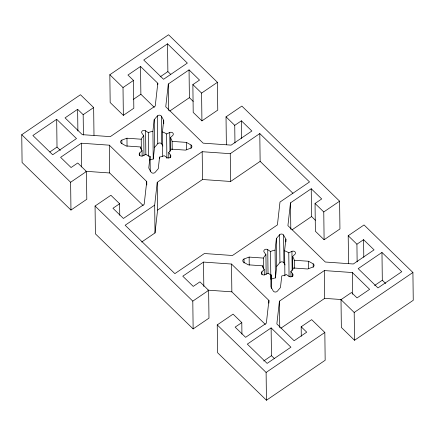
<?xml version="1.0" encoding="UTF-8"?>
<svg xmlns="http://www.w3.org/2000/svg" width="435" height="435" viewBox="0 0 435 435"><rect width="100%" height="100%" fill="white"/><g stroke="black" fill="none" stroke-linecap="round" stroke-linejoin="round"><path stroke-width="0.65" d="M265.916 254.665A16.236 13.202 -0.7 0 0 263.403 258.08L249.135 257.08L244.013 258.988A2.387 1.941 -0.7 0 0 243.649 262.223L248.265 264.817L262.533 265.818A16.236 13.202 -0.7 0 0 264.246 269.531L261.913 271.788A2.387 1.941 -0.7 0 0 261.903 274.284A2.387 1.941 -0.7 0 0 264.92 274.713L268.063 273.245A16.236 13.202 -0.7 0 0 271.135 274.866L270.945 286.877L273.267 291.037A2.387 1.941 -0.7 0 0 277.242 291.314L280.455 287.546L281.76 275.942A16.236 13.202 -0.7 0 0 286.333 274.528L289.101 276.415A2.387 1.941 -0.7 0 0 292.162 276.41A2.387 1.941 -0.7 0 0 292.712 273.952L290.923 271.407A16.236 13.202 -0.7 0 0 293.435 267.993L307.703 268.993L312.825 267.085A2.387 1.941 -0.7 0 0 313.189 263.849L308.573 261.256L294.305 260.255A16.236 13.202 -0.7 0 0 292.592 256.541L294.925 254.285A2.387 1.941 -0.7 0 0 294.935 251.789A2.387 1.941 -0.7 0 0 291.918 251.359L288.775 252.827A16.236 13.202 -0.7 0 0 284.588 250.799L285.893 239.196L283.576 235.036A2.387 1.941 -0.7 0 0 279.596 234.759L276.383 238.527L275.078 250.13L275.42 277.927A16.236 13.202 -0.7 0 0 270.847 279.335L270.505 251.544L267.742 249.657A2.387 1.941 -0.7 0 0 264.676 249.663A2.387 1.941 -0.7 0 0 264.127 252.121L265.916 254.665L266.16 274.327M93.993 135.35L93.65 107.554L80.47 94.732L21.75 134.714L22.087 162.511L70.959 210.056L86.799 199.273L86.456 171.477L77.74 162.994L71.074 167.529L60.601 157.339L81.345 143.213L109.337 145.181L146.736 181.569L144.175 204.341L123.431 218.462L112.953 208.273L119.614 203.738L110.892 195.25L95.058 206.032L95.395 233.829L193.14 328.92L208.974 318.137L208.637 290.346L199.915 281.858L193.254 286.399L182.776 276.203L203.52 262.077L231.512 264.045L268.917 300.433L268.95 303.146M234.96 142.968L234.742 125.345L241.403 120.81L251.881 131L231.137 145.127L203.145 143.158L165.746 106.771L168.307 83.998L189.051 69.877L199.529 80.067L192.868 84.602L193.205 112.399L201.927 120.881L217.766 110.098L217.424 82.307L168.552 34.756L109.832 74.738L110.169 102.535L123.35 115.357L133.828 108.223L133.491 80.431L127.944 75.037L140.532 66.463L157.802 83.259L155.235 106.031L110.3 136.633L82.307 134.665L65.043 117.869L77.631 109.294L83.172 114.688L83.422 135.024M152.902 131.267A16.236 13.202 -0.7 0 0 148.324 132.675L145.562 130.794A2.387 1.941 -0.7 0 0 142.495 130.799A2.387 1.941 -0.7 0 0 141.951 133.251L143.74 135.802A16.236 13.202 -0.7 0 0 141.223 139.216L126.96 138.21L121.833 140.119A2.387 1.941 -0.7 0 0 121.468 143.354L126.09 145.948L140.353 146.954A16.236 13.202 -0.7 0 0 142.066 150.662L139.733 152.919A2.387 1.941 -0.7 0 0 139.727 155.415A2.387 1.941 -0.7 0 0 142.745 155.85L145.883 154.376A16.236 13.202 -0.7 0 0 150.07 156.404L148.765 168.013L151.086 172.168A2.387 1.941 -0.7 0 0 155.061 172.45L158.275 168.677L159.58 157.073A16.236 13.202 -0.7 0 0 164.153 155.665L166.92 157.546A2.387 1.941 -0.7 0 0 169.987 157.541A2.387 1.941 -0.7 0 0 170.531 155.088L168.742 152.538A16.236 13.202 -0.7 0 0 171.259 149.123L185.522 150.129L190.65 148.221A2.387 1.941 -0.7 0 0 191.014 144.985L186.392 142.392L172.129 141.386A16.236 13.202 -0.7 0 0 170.417 137.677L172.744 135.415A2.387 1.941 -0.7 0 0 172.755 132.925A2.387 1.941 -0.7 0 0 169.737 132.49L166.6 133.958A16.236 13.202 -0.7 0 0 162.413 131.935L163.718 120.326L161.396 116.172A2.387 1.941 -0.7 0 0 157.421 115.889L154.208 119.658L152.902 131.267L153.24 159.058A16.236 13.202 -0.7 0 0 149.76 160.015M153.24 159.058L154.545 147.454L154.208 119.658M154.675 205.146L157.247 182.308L202.183 151.706L230.256 153.68L259.793 133.572L309.524 181.95L279.988 202.063L277.416 224.9L232.475 255.497L204.401 253.523L174.865 273.637L125.139 225.254L154.675 205.146L155.012 232.937L141.641 242.045M155.012 232.937L157.584 210.1L157.247 182.308M268.917 300.433L266.35 323.205L245.606 337.332L235.134 327.136L241.795 322.601L233.073 314.119L217.234 324.901L217.576 352.693L266.448 400.243L325.168 360.262L324.831 332.465L311.65 319.643L301.172 326.777L301.286 336.266M275.42 277.927L276.725 266.323L276.383 238.527M348.544 263.523L348.201 235.726L364.041 224.944L412.913 272.489L413.25 300.286L354.53 340.268L341.35 327.446L341.007 299.65L351.485 292.516L357.032 297.91L369.619 289.34L352.355 272.544L324.363 270.575L279.422 301.172L276.861 323.944L294.125 340.741L306.713 332.171L301.172 326.777M226.363 144.654L226.026 116.863L241.86 106.08L339.604 201.171L339.942 228.968L324.108 239.75L315.386 231.262L315.049 203.471L321.71 198.936L311.232 188.741L290.488 202.868L287.921 225.64L325.326 262.028L353.318 263.996L374.062 249.869L363.584 239.674L356.923 244.209L357.14 261.837M154.545 147.454L157.758 143.686L157.421 115.889M276.725 266.323L279.939 262.55L279.596 234.759M56.68 119.293L32.881 135.497L52.689 154.768L76.489 138.564L56.68 119.293L57.018 147.084L60.4 150.374M167.535 43.81L143.735 60.019L163.544 79.29L187.344 63.086L167.535 43.81L167.872 71.606L170.776 74.428M83.172 114.688L93.65 107.554M123.35 115.357L123.013 87.565L133.491 80.431M49.824 151.984L57.018 147.084M160.124 76.881L167.872 71.606M133.213 99.474L140.875 94.259L140.532 66.463M169.77 111.028L189.394 97.668L189.051 69.877M70.959 210.056L70.622 182.26L86.456 171.477M201.927 120.881L201.59 93.09L217.424 82.307M157.584 210.1L202.525 179.503L230.599 181.477L260.135 161.363L259.793 133.572M291.945 229.897L311.569 216.538L311.232 188.741M193.14 328.92L192.797 301.129L208.637 290.346M324.108 239.75L323.765 211.954L339.604 201.171M271.119 327.914L247.319 344.123L267.128 363.394L290.928 347.19L271.119 327.914L271.456 355.71L274.354 358.532M381.974 252.436L358.174 268.645L377.982 287.916L401.782 271.706L381.974 252.436L382.311 280.232L385.693 283.522M280.885 328.202L324.7 298.366L341.366 299.541M263.708 360.985L271.456 355.71M374.562 285.507L382.311 280.232M266.448 400.243L266.106 372.447L324.831 332.465M354.53 340.268L354.188 312.471L412.913 272.489M85.684 171.287L109.674 172.972L143.191 205.581M207.859 290.156L231.855 291.841L265.372 324.45M192.868 84.602L201.59 93.09M226.026 116.863L234.742 125.345M315.049 203.471L323.765 211.954M348.201 235.726L356.923 244.209M260.135 161.363L292.962 193.303M189.394 97.668L193.2 101.377M311.569 216.538L315.38 220.24M140.875 94.259L154.305 107.325M109.832 74.738L123.013 87.565M341.007 299.65L354.188 312.471M21.75 134.714L70.622 182.26M95.058 206.032L192.797 301.129M217.234 324.901L266.106 372.447M283.576 235.036L283.914 262.832L285.072 264.91M161.396 116.172L161.733 143.963L162.897 146.046M363.584 239.674L363.801 257.302M352.355 272.544L352.622 294.234M324.363 270.575L324.7 298.366M313.189 263.849L313.233 267.242M308.573 261.256L308.665 268.716M294.305 260.255L294.408 268.39M292.592 256.541L292.76 270.102M292.712 273.952L292.744 276.665M291.918 251.359L292.151 270.342M290.488 202.868L290.808 229.305M290.923 271.407L290.988 276.829M288.775 252.827L289.068 276.557M285.893 239.196L285.925 241.909M284.588 250.799L284.898 275.882M279.422 301.172L279.748 327.609M271.135 274.866L271.299 288.421M267.742 249.657L268.031 273.387M264.246 269.531L264.311 274.953M263.403 258.08L263.534 268.928M262.533 265.818L262.55 267.172M261.913 271.788L261.946 274.501M249.135 257.08L249.239 265.214M244.013 258.988L244.062 263.055M241.403 120.81L241.621 138.433M241.795 322.601L241.931 334.129M230.256 153.68L230.599 181.477M231.512 264.045L231.855 291.841M202.183 151.706L202.525 179.503M203.52 262.077L203.819 286.486M191.014 144.985L191.052 148.373M186.392 142.392L186.484 149.847M172.129 141.386L172.227 149.52M170.417 137.677L170.574 150.553M170.531 155.088L170.569 157.796M169.737 132.49L169.971 151.472M168.307 83.998L168.633 110.441M168.742 152.538L168.807 157.965M166.6 133.958L166.893 158.367M163.718 120.326L163.756 123.719M162.413 131.935L162.706 156.339M159.58 157.073L159.596 158.432M157.802 83.259L157.818 84.618M150.07 156.404L150.254 171.319M148.324 132.675L148.618 156.404M146.736 181.569L146.78 184.957M145.562 130.794L145.85 154.517M143.74 135.802L143.98 155.458M142.066 150.662L142.131 156.089M141.223 139.216L141.359 150.064M140.353 146.954L140.369 148.308M139.733 152.919L139.771 155.632M126.96 138.21L127.058 146.345M121.833 140.119L121.876 143.512M119.614 203.738L119.755 215.26M109.337 145.181L109.674 172.972M81.345 143.213L81.633 166.937M77.631 109.294L77.892 130.989M157.758 143.686A2.387 1.941 -0.7 0 1 161.733 143.963M279.939 262.55A2.387 1.941 -0.7 0 1 283.914 262.832M270.505 251.544A16.236 13.202 -0.7 0 1 275.078 250.13"/></g></svg>
